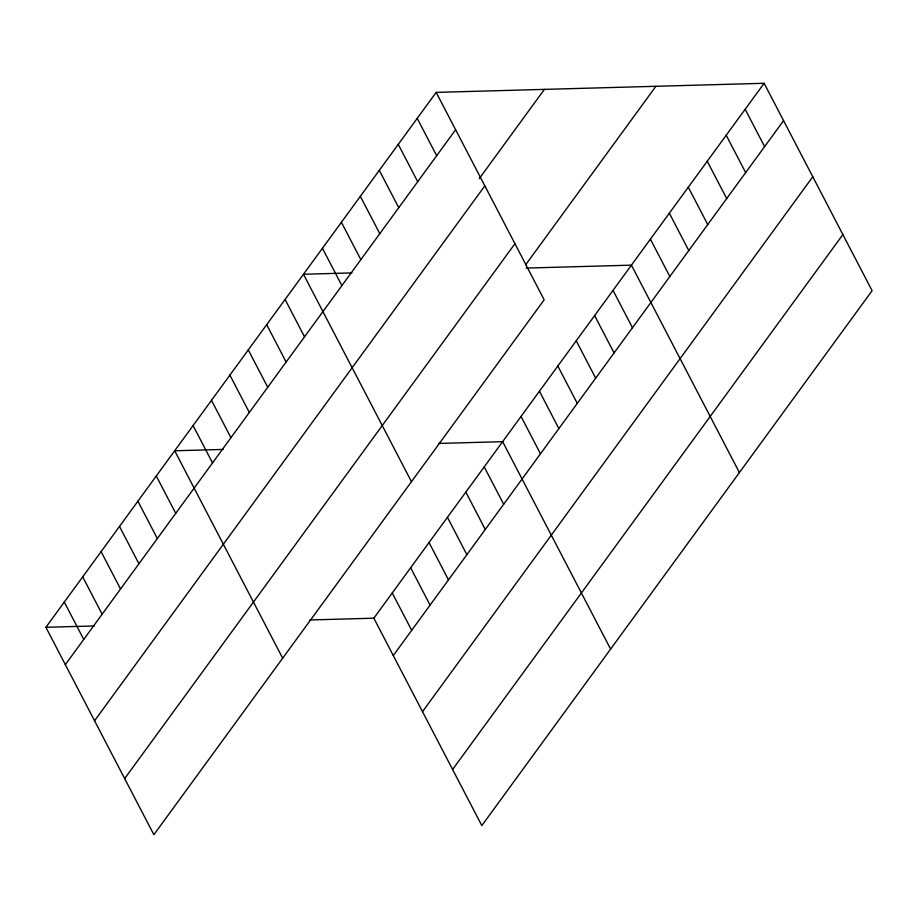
<?xml version="1.0" encoding="UTF-8"?>
<svg xmlns="http://www.w3.org/2000/svg" width="918" height="918" viewBox="0 0 918 918"><rect width="100%" height="100%" fill="white"/><g stroke="black" fill="none" stroke-linecap="round" stroke-linejoin="round"><path stroke-width="1.38" d="M436.176 92.385L544.156 299.807L153.88 834.714L45.9 627.292L436.176 92.385L764.12 83.286L872.1 290.708L481.824 825.615L373.844 618.193L764.12 83.286M65.339 664.643L455.626 129.736M479.288 178.62L544.397 89.379M94.554 720.768L484.842 185.861M124.664 778.59L514.941 243.683M525.681 264.763L655.9 86.292M393.283 655.544L783.57 120.637M422.498 711.668L812.786 176.761M452.608 769.491L842.885 234.583M351.904 272.91L303.479 274.252L411.459 481.675M526.06 268.079L631.423 265.153L739.403 472.575M223.108 449.43L174.695 450.772L282.664 658.195M438.563 443.451L502.639 441.673L610.608 649.095M45.9 627.292L94.313 625.95M309.768 619.971L373.844 618.193M745.164 109.265L764.614 146.616M726.207 135.244L745.657 172.595M707.25 161.224L726.7 198.575M688.293 187.215L707.744 224.554M669.337 213.194L688.787 250.545M650.38 239.173L669.83 276.525M613.029 290.375L632.468 327.715M594.635 315.585L614.073 352.937M576.229 340.808L595.679 378.159M557.834 366.018L577.273 403.369M417.22 118.365L436.67 155.716M539.44 391.24L558.878 428.591M398.263 144.356L417.713 181.695M521.034 416.451L540.484 453.802M379.306 170.335L398.756 207.686M360.349 196.314L379.8 233.665M484.234 466.895L503.684 504.234M341.393 222.294L360.843 259.645M465.839 492.105L485.278 529.457M322.436 248.273L341.886 285.624M447.445 517.327L466.883 554.679M429.039 542.538L448.489 579.889M285.085 299.475L304.524 336.826M410.644 567.76L430.083 605.111M266.69 324.685L286.129 362.036M392.238 592.971L411.689 630.322M248.285 349.907L267.735 387.258M229.89 375.129L249.329 412.469M211.484 400.34L230.934 437.691M193.09 425.562L212.528 462.913M156.289 475.994L175.74 513.346M137.895 501.205L157.334 538.556M119.501 526.427L138.939 563.778M101.095 551.638L120.545 588.989M82.7 576.86L102.139 614.211M64.294 602.082L83.745 639.421"/></g></svg>
